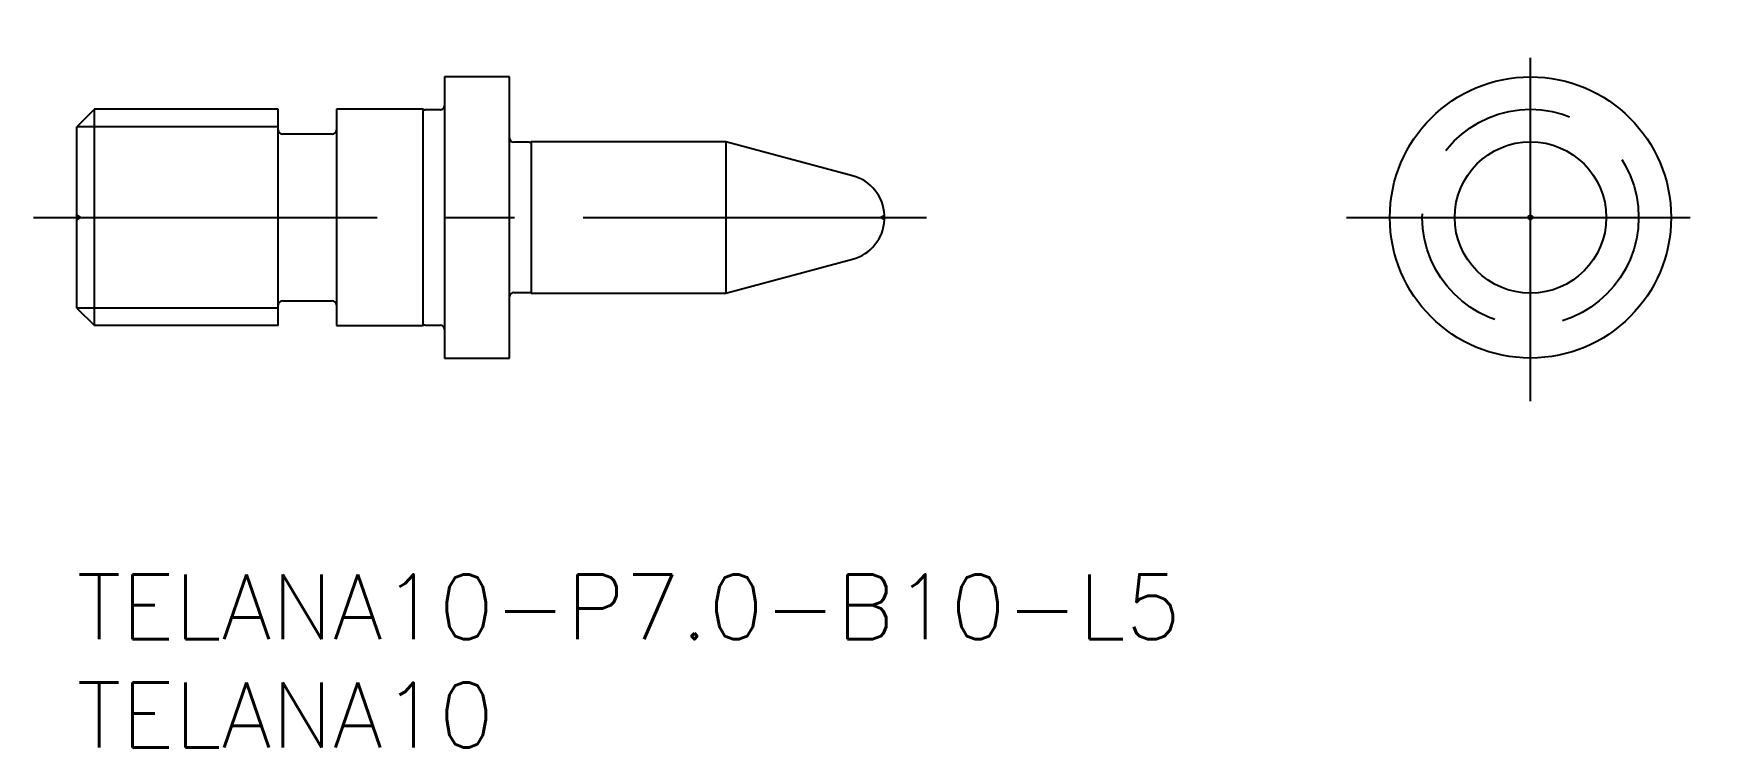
# Model space of a CAD drawing. Extents: x -2 to 75.7, y -8 to 25.
import ezdxf

# ---------------------------------------------------------------- set-up
doc = ezdxf.new("R2010")
doc.units = 0
doc.header["$LTSCALE"] = 0.5
doc.linetypes.add('CENTER', pattern=[50.8, 31.75, -6.35, 6.35, -6.35])
doc.linetypes.add('DASHED', pattern=[19.05, 12.7, -6.35])
for name, color, linetype in [('MSM_CENTER', 1, 'CENTER'), ('MSM_CONTINUOUS', 7, 'CONTINUOUS'), ('MSM_DASHED', 4, 'DASHED'), ('MSM_NARROW', 5, 'CONTINUOUS'), ('MSM_PART_NUMBER', 7, 'CONTINUOUS')]:
    doc.layers.add(name, color=color, linetype=linetype)
doc.styles.get("Standard").update_dxf_attribs({"font": 'txt.shx', "height": 0.5, "bigfont": 'bigfont.shx'})

# ---------------------------------------------------------------- blocks, each defined once
blk = doc.blocks.new('*U19')
at = {"layer": 'MSM_PART_NUMBER'}
blk.add_text('TELANA10-P7.0-B10-L5', height=3, dxfattribs=at).set_placement((0, -3))
blk = doc.blocks.new('*U20')
at = {"layer": 'MSM_PART_NUMBER'}
blk.add_text('TELANA10', height=3, dxfattribs=at).set_placement((0, -8))

msp = doc.modelspace()

# ---------------------------------------------------------------- linework, layer by layer
at = {"layer": 'MSM_CENTER'}
for p, q in [((67.191, 8), (67.191, 25)), ((-2, 16.5), (39.332, 16.5)), ((58.691, 16.5), (75.691, 16.5))]:
    msp.add_line(p, q, dxfattribs=at)
at = {"layer": 'MSM_CONTINUOUS'}
for p, q in [((20, 23), (17, 23)), ((17, 23), (17, 10)), ((20, 10), (20, 23)), ((0.812, 21.5), (0, 20.688)), ((9.3, 21.5), (0.812, 21.5)), ((0.812, 11.5), (0.812, 21.5)), ((9.3, 11.5), (9.3, 21.5)), ((16, 21.5), (12, 21.5)), ((12, 21.5), (12, 11.5)), ((16, 11.5), (16, 21.5)), ((16.8, 21.475), (16.097, 21.475)), ((0, 12.312), (0, 20.688)), ((11.8, 20.35), (9.5, 20.35)), ((20.903, 19.975), (20.2, 19.975)), ((30, 20), (21, 20)), ((21, 20), (21, 13)), ((35.852, 18.432), (30, 20)), ((30, 20), (30, 13)), ((37.332, 16.402), (37.332, 16.598)), ((30, 13), (35.852, 14.568)), ((9.5, 12.65), (11.8, 12.65)), ((20.2, 13.025), (20.903, 13.025)), ((21, 13), (30, 13)), ((0, 12.312), (0.812, 11.5)), ((9.3, 11.5), (0.812, 11.5)), ((12, 11.5), (16, 11.5)), ((16.097, 11.525), (16.8, 11.525)), ((17, 10), (20, 10))]:
    msp.add_line(p, q, dxfattribs=at)
for radius in [6.5, 3.5, 0.0985]:
    msp.add_circle((67.191, 16.5), radius, dxfattribs=at)
for centre, radius, start, end in [((16.097, 21.675), 0.2, 241.04498, 270), ((16.8, 21.675), 0.2, 270, 0), ((9.5, 20.55), 0.2, 180, 270), ((11.8, 20.55), 0.2, 270, 0), ((20.2, 20.175), 0.2, 180, 270), ((20.903, 20.175), 0.2, 270, 298.95502), ((35.335, 16.5), 2, 2.82203, 75), ((35.335, 16.5), 2, 285, 357.17797), ((9.5, 12.45), 0.2, 90, 180), ((11.8, 12.45), 0.2, 0, 90), ((20.2, 12.825), 0.2, 90, 180), ((20.903, 12.825), 0.2, 61.04498, 90), ((16.097, 11.325), 0.2, 90, 118.95502), ((16.8, 11.325), 0.2, 0, 90)]:
    msp.add_arc(centre, radius, start, end, dxfattribs=at)
at = {"layer": 'MSM_DASHED'}
for p, q in [((0.173, 16.5), (0, 16.6)), ((0, 16.4), (0.173, 16.5)), ((37.332, 16.598), (37.162, 16.5)), ((37.162, 16.5), (37.332, 16.402))]:
    msp.add_line(p, q, dxfattribs=at)
msp.add_circle((67.191, 16.5), 5, dxfattribs=at)
at = {"layer": 'MSM_NARROW'}
for p, q in [((9.3, 20.688), (0, 20.688)), ((9.3, 12.312), (0, 12.312))]:
    msp.add_line(p, q, dxfattribs=at)

# ---------------------------------------------------------------- block references
at = {"layer": 'MSM_CONTINUOUS'}
for name in ['*U19', '*U20']:
    msp.add_blockref(name, (0, 0), dxfattribs=at)

doc.saveas('drawing.dxf')
